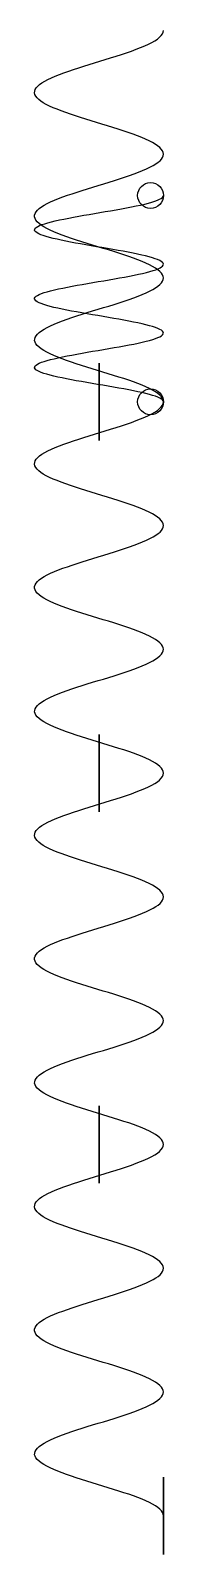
# Model space of a CAD drawing. Header units: centimetres. Extents: x -1.6 to 1.6, y -28.4 to 9.1.
import ezdxf

# ---------------------------------------------------------------- set-up
doc = ezdxf.new("R2010")
doc.units = ezdxf.units.CM
doc.header["$MEASUREMENT"] = 0
doc.layers.add('Spring v7_Sketch6', color=7, linetype='Continuous')
doc.layers.add('Spring v7_Sketch8', color=7, linetype='Continuous')

msp = doc.modelspace()

# ---------------------------------------------------------------- linework, layer by layer
at = {"layer": 'Spring v7_Sketch6'}
for centre in [(1.27, 5.08), (1.27, 0)]:
    msp.add_circle(centre, 0.318, dxfattribs=at)
msp.add_open_spline([(1.587, 0), (1.587, 0.06, -0.356), (1.464, 0.121, -0.71), (1.242, 0.181, -0.988), (1.021, 0.241, -1.267), (0.704, 0.302, -1.467), (0.357, 0.362, -1.547), (0.011, 0.422, -1.627), (-0.361, 0.483, -1.586), (-0.682, 0.543, -1.433), (-1.003, 0.603, -1.281), (-1.269, 0.664, -1.017), (-1.425, 0.724, -0.699), (-1.582, 0.784, -0.38), (-1.627, 0.844, -0.008), (-1.551, 0.905, 0.338), (-1.475, 0.965, 0.685), (-1.28, 1.025, 1.004), (-1.005, 1.085, 1.229), (-0.731, 1.145, 1.453), (-0.38, 1.206, 1.582), (-0.025, 1.266, 1.587), (0.329, 1.326, 1.593), (0.684, 1.386, 1.476), (0.965, 1.446, 1.26), (1.246, 1.506, 1.045), (1.452, 1.566, 0.733), (1.539, 1.626, 0.39), (1.626, 1.687, 0.047), (1.594, 1.747, -0.325), (1.449, 1.807, -0.649), (1.304, 1.867, -0.971), (1.049, 1.927, -1.243), (0.735, 1.987, -1.407), (0.421, 2.047, -1.571), (0.052, 2.107, -1.626), (-0.295, 2.167, -1.56), (-0.646, 2.228, -1.493), (-0.973, 2.288, -1.304), (-1.206, 2.349, -1.033), (-1.437, 2.41, -0.762), (-1.574, 2.47, -0.412), (-1.587, 2.531, -0.056), (-1.599, 2.591, 0.3), (-1.488, 2.651, 0.658), (-1.276, 2.712, 0.944), (-1.065, 2.772, 1.23), (-0.755, 2.832, 1.441), (-0.412, 2.893, 1.533), (-0.069, 2.953, 1.625), (0.304, 3.013, 1.598), (0.63, 3.073, 1.457), (0.955, 3.133, 1.317), (1.231, 3.194, 1.064), (1.398, 3.254, 0.751), (1.566, 3.314, 0.439), (1.625, 3.374, 0.07), (1.563, 3.434, -0.278), (1.501, 3.494, -0.627), (1.318, 3.554, -0.952), (1.054, 3.614, -1.187), (0.785, 3.675, -1.426), (0.432, 3.737, -1.569), (0.073, 3.798, -1.586), (-0.282, 3.858, -1.602), (-0.642, 3.918, -1.495), (-0.93, 3.979, -1.286), (-1.218, 4.039, -1.078), (-1.432, 4.099, -0.771), (-1.528, 4.159, -0.43), (-1.624, 4.22, -0.089), (-1.601, 4.28, 0.284), (-1.465, 4.34, 0.611), (-1.325, 4.402, 0.947), (-1.066, 4.463, 1.231), (-0.746, 4.525, 1.401), (-0.432, 4.585, 1.568), (-0.062, 4.645, 1.625), (0.287, 4.706, 1.561), (0.648, 4.768, 1.495), (0.985, 4.83, 1.298), (1.22, 4.893, 1.016), (1.455, 4.955, 0.734), (1.587, 5.018, 0.368), (1.587, 5.08)], degree=3, knots=[0, 0, 0, 0, 0.672069, 0.672069, 0.672069, 1.343727, 1.343727, 1.343727, 2.014987, 2.014987, 2.014987, 2.685867, 2.685867, 2.685867, 3.356382, 3.356382, 3.356382, 4.026547, 4.026547, 4.026547, 4.696377, 4.696377, 4.696377, 5.365889, 5.365889, 5.365889, 6.035096, 6.035096, 6.035096, 6.704014, 6.704014, 6.704014, 7.372659, 7.372659, 7.372659, 8.041044, 8.041044, 8.041044, 8.716576, 8.716576, 8.716576, 9.389565, 9.389565, 9.389565, 10.061679, 10.061679, 10.061679, 10.73298, 10.73298, 10.73298, 11.403532, 11.403532, 11.403532, 12.073396, 12.073396, 12.073396, 12.742634, 12.742634, 12.742634, 13.411306, 13.411306, 13.411306, 14.091087, 14.091087, 14.091087, 14.763272, 14.763272, 14.763272, 15.433884, 15.433884, 15.433884, 16.103171, 16.103171, 16.103171, 16.789767, 16.789767, 16.789767, 17.460451, 17.460451, 17.460451, 18.155004, 18.155004, 18.155004, 18.849556, 18.849556, 18.849556, 18.849556], dxfattribs=at)
msp.add_open_spline([(1.587, 0), (1.587, 0.06, -0.356), (1.464, 0.121, -0.71), (1.242, 0.181, -0.988), (1.021, 0.241, -1.267), (0.704, 0.302, -1.467), (0.357, 0.362, -1.547), (0.011, 0.422, -1.627), (-0.361, 0.483, -1.586), (-0.682, 0.543, -1.433), (-1.003, 0.603, -1.281), (-1.269, 0.664, -1.017), (-1.425, 0.724, -0.699), (-1.582, 0.784, -0.38), (-1.627, 0.844, -0.008), (-1.551, 0.905, 0.338), (-1.475, 0.965, 0.685), (-1.28, 1.025, 1.004), (-1.005, 1.085, 1.229), (-0.731, 1.145, 1.453), (-0.38, 1.206, 1.582), (-0.025, 1.266, 1.587), (0.329, 1.326, 1.593), (0.684, 1.386, 1.476), (0.965, 1.446, 1.26), (1.246, 1.506, 1.045), (1.452, 1.566, 0.733), (1.539, 1.626, 0.39), (1.626, 1.687, 0.047), (1.594, 1.747, -0.325), (1.449, 1.807, -0.649), (1.304, 1.867, -0.971), (1.049, 1.927, -1.243), (0.735, 1.987, -1.407), (0.421, 2.047, -1.571), (0.052, 2.107, -1.626), (-0.295, 2.167, -1.56), (-0.646, 2.228, -1.493), (-0.973, 2.288, -1.304), (-1.206, 2.349, -1.033), (-1.437, 2.41, -0.762), (-1.574, 2.47, -0.412), (-1.587, 2.531, -0.056), (-1.599, 2.591, 0.3), (-1.488, 2.651, 0.658), (-1.276, 2.712, 0.944), (-1.065, 2.772, 1.23), (-0.755, 2.832, 1.441), (-0.412, 2.893, 1.533), (-0.069, 2.953, 1.625), (0.304, 3.013, 1.598), (0.63, 3.073, 1.457), (0.955, 3.133, 1.317), (1.231, 3.194, 1.064), (1.398, 3.254, 0.751), (1.566, 3.314, 0.439), (1.625, 3.374, 0.07), (1.563, 3.434, -0.278), (1.501, 3.494, -0.627), (1.318, 3.554, -0.952), (1.054, 3.614, -1.187), (0.785, 3.675, -1.426), (0.432, 3.737, -1.569), (0.073, 3.798, -1.586), (-0.282, 3.858, -1.602), (-0.642, 3.918, -1.495), (-0.93, 3.979, -1.286), (-1.218, 4.039, -1.078), (-1.432, 4.099, -0.771), (-1.528, 4.159, -0.43), (-1.624, 4.22, -0.089), (-1.601, 4.28, 0.284), (-1.465, 4.34, 0.611), (-1.325, 4.402, 0.947), (-1.066, 4.463, 1.231), (-0.746, 4.525, 1.401), (-0.432, 4.585, 1.568), (-0.062, 4.645, 1.625), (0.287, 4.706, 1.561), (0.648, 4.768, 1.495), (0.985, 4.83, 1.298), (1.22, 4.893, 1.016), (1.455, 4.955, 0.734), (1.587, 5.018, 0.368), (1.587, 5.08)], degree=3, knots=[0, 0, 0, 0, 0.672069, 0.672069, 0.672069, 1.343727, 1.343727, 1.343727, 2.014987, 2.014987, 2.014987, 2.685867, 2.685867, 2.685867, 3.356382, 3.356382, 3.356382, 4.026547, 4.026547, 4.026547, 4.696377, 4.696377, 4.696377, 5.365889, 5.365889, 5.365889, 6.035096, 6.035096, 6.035096, 6.704014, 6.704014, 6.704014, 7.372659, 7.372659, 7.372659, 8.041044, 8.041044, 8.041044, 8.716576, 8.716576, 8.716576, 9.389565, 9.389565, 9.389565, 10.061679, 10.061679, 10.061679, 10.73298, 10.73298, 10.73298, 11.403532, 11.403532, 11.403532, 12.073396, 12.073396, 12.073396, 12.742634, 12.742634, 12.742634, 13.411306, 13.411306, 13.411306, 14.091087, 14.091087, 14.091087, 14.763272, 14.763272, 14.763272, 15.433884, 15.433884, 15.433884, 16.103171, 16.103171, 16.103171, 16.789767, 16.789767, 16.789767, 17.460451, 17.460451, 17.460451, 18.155004, 18.155004, 18.155004, 18.849556, 18.849556, 18.849556, 18.849556], dxfattribs=at)
msp.add_open_spline([(1.587, 0), (1.587, 0.06, -0.356), (1.464, 0.121, -0.71), (1.242, 0.181, -0.988), (1.021, 0.241, -1.267), (0.704, 0.302, -1.467), (0.357, 0.362, -1.547), (0.011, 0.422, -1.627), (-0.361, 0.483, -1.586), (-0.682, 0.543, -1.433), (-1.003, 0.603, -1.281), (-1.269, 0.664, -1.017), (-1.425, 0.724, -0.699), (-1.582, 0.784, -0.38), (-1.627, 0.844, -0.008), (-1.551, 0.905, 0.338), (-1.475, 0.965, 0.685), (-1.28, 1.025, 1.004), (-1.005, 1.085, 1.229), (-0.731, 1.145, 1.453), (-0.38, 1.206, 1.582), (-0.025, 1.266, 1.587), (0.329, 1.326, 1.593), (0.684, 1.386, 1.476), (0.965, 1.446, 1.26), (1.246, 1.506, 1.045), (1.452, 1.566, 0.733), (1.539, 1.626, 0.39), (1.626, 1.687, 0.047), (1.594, 1.747, -0.325), (1.449, 1.807, -0.649), (1.304, 1.867, -0.971), (1.049, 1.927, -1.243), (0.735, 1.987, -1.407), (0.421, 2.047, -1.571), (0.052, 2.107, -1.626), (-0.295, 2.167, -1.56), (-0.646, 2.228, -1.493), (-0.973, 2.288, -1.304), (-1.206, 2.349, -1.033), (-1.437, 2.41, -0.762), (-1.574, 2.47, -0.412), (-1.587, 2.531, -0.056), (-1.599, 2.591, 0.3), (-1.488, 2.651, 0.658), (-1.276, 2.712, 0.944), (-1.065, 2.772, 1.23), (-0.755, 2.832, 1.441), (-0.412, 2.893, 1.533), (-0.069, 2.953, 1.625), (0.304, 3.013, 1.598), (0.63, 3.073, 1.457), (0.955, 3.133, 1.317), (1.231, 3.194, 1.064), (1.398, 3.254, 0.751), (1.566, 3.314, 0.439), (1.625, 3.374, 0.07), (1.563, 3.434, -0.278), (1.501, 3.494, -0.627), (1.318, 3.554, -0.952), (1.054, 3.614, -1.187), (0.785, 3.675, -1.426), (0.432, 3.737, -1.569), (0.073, 3.798, -1.586), (-0.282, 3.858, -1.602), (-0.642, 3.918, -1.495), (-0.93, 3.979, -1.286), (-1.218, 4.039, -1.078), (-1.432, 4.099, -0.771), (-1.528, 4.159, -0.43), (-1.624, 4.22, -0.089), (-1.601, 4.28, 0.284), (-1.465, 4.34, 0.611), (-1.325, 4.402, 0.947), (-1.066, 4.463, 1.231), (-0.746, 4.525, 1.401), (-0.432, 4.585, 1.568), (-0.062, 4.645, 1.625), (0.287, 4.706, 1.561), (0.648, 4.768, 1.495), (0.985, 4.83, 1.298), (1.22, 4.893, 1.016), (1.455, 4.955, 0.734), (1.587, 5.018, 0.368), (1.587, 5.08)], degree=3, knots=[0, 0, 0, 0, 0.672069, 0.672069, 0.672069, 1.343727, 1.343727, 1.343727, 2.014987, 2.014987, 2.014987, 2.685867, 2.685867, 2.685867, 3.356382, 3.356382, 3.356382, 4.026547, 4.026547, 4.026547, 4.696377, 4.696377, 4.696377, 5.365889, 5.365889, 5.365889, 6.035096, 6.035096, 6.035096, 6.704014, 6.704014, 6.704014, 7.372659, 7.372659, 7.372659, 8.041044, 8.041044, 8.041044, 8.716576, 8.716576, 8.716576, 9.389565, 9.389565, 9.389565, 10.061679, 10.061679, 10.061679, 10.73298, 10.73298, 10.73298, 11.403532, 11.403532, 11.403532, 12.073396, 12.073396, 12.073396, 12.742634, 12.742634, 12.742634, 13.411306, 13.411306, 13.411306, 14.091087, 14.091087, 14.091087, 14.763272, 14.763272, 14.763272, 15.433884, 15.433884, 15.433884, 16.103171, 16.103171, 16.103171, 16.789767, 16.789767, 16.789767, 17.460451, 17.460451, 17.460451, 18.155004, 18.155004, 18.155004, 18.849556, 18.849556, 18.849556, 18.849556], dxfattribs=at)
msp.add_point((0, 0), dxfattribs=at)
at = {"layer": 'Spring v7_Sketch8', "extrusion": (1, 0, 0)}
for centre in [(0, 0), (-9.144, 0), (-18.288, 0), (-27.432, 0, 1.587)]:
    msp.add_circle(centre, 0.952, dxfattribs=at)
at = {"layer": 'Spring v7_Sketch8'}
for points in [[(1.587, 0), (1.587, 0.109, -0.356), (1.464, 0.217, -0.71), (1.242, 0.326, -0.988), (1.021, 0.435, -1.267), (0.704, 0.543, -1.467), (0.357, 0.652, -1.547), (0.011, 0.76, -1.627), (-0.361, 0.869, -1.586), (-0.682, 0.977, -1.433), (-1.003, 1.086, -1.281), (-1.269, 1.194, -1.017), (-1.425, 1.303, -0.699), (-1.582, 1.411, -0.38), (-1.627, 1.52, -0.008), (-1.551, 1.628, 0.338), (-1.475, 1.737, 0.685), (-1.28, 1.845, 1.004), (-1.005, 1.953, 1.229), (-0.731, 2.062, 1.453), (-0.38, 2.17, 1.582), (-0.025, 2.278, 1.587), (0.329, 2.386, 1.593), (0.684, 2.495, 1.476), (0.965, 2.603, 1.26), (1.246, 2.711, 1.045), (1.452, 2.819, 0.733), (1.539, 2.928, 0.39), (1.626, 3.036, 0.047), (1.594, 3.144, -0.325), (1.449, 3.252, -0.649), (1.304, 3.36, -0.971), (1.049, 3.468, -1.243), (0.735, 3.577, -1.407), (0.421, 3.685, -1.571), (0.052, 3.793, -1.626), (-0.295, 3.901, -1.56), (-0.646, 4.01, -1.493), (-0.973, 4.119, -1.304), (-1.206, 4.228, -1.033), (-1.437, 4.337, -0.762), (-1.574, 4.446, -0.412), (-1.587, 4.555, -0.056), (-1.599, 4.664, 0.3), (-1.488, 4.772, 0.658), (-1.276, 4.881, 0.944), (-1.065, 4.99, 1.23), (-0.755, 5.098, 1.441), (-0.412, 5.207, 1.533), (-0.069, 5.315, 1.625), (0.304, 5.423, 1.598), (0.63, 5.532, 1.457), (0.955, 5.64, 1.317), (1.231, 5.749, 1.064), (1.398, 5.857, 0.751), (1.566, 5.965, 0.439), (1.625, 6.073, 0.07), (1.563, 6.182, -0.278), (1.501, 6.29, -0.627), (1.318, 6.398, -0.952), (1.054, 6.506, -1.187), (0.785, 6.616, -1.426), (0.432, 6.726, -1.569), (0.073, 6.836, -1.586), (-0.282, 6.944, -1.602), (-0.642, 7.053, -1.495), (-0.93, 7.162, -1.286), (-1.218, 7.27, -1.078), (-1.432, 7.379, -0.771), (-1.528, 7.487, -0.43), (-1.624, 7.595, -0.089), (-1.601, 7.703, 0.284), (-1.465, 7.812, 0.611), (-1.325, 7.923, 0.947), (-1.066, 8.034, 1.231), (-0.746, 8.145, 1.401), (-0.432, 8.253, 1.568), (-0.062, 8.362, 1.625), (0.287, 8.47, 1.561), (0.648, 8.582, 1.495), (0.985, 8.695, 1.298), (1.22, 8.807, 1.016), (1.455, 8.919, 0.734), (1.587, 9.032, 0.368), (1.587, 9.144)], [(1.587, -9.144), (1.587, -9.035, -0.356), (1.464, -8.927, -0.71), (1.242, -8.818, -0.988), (1.021, -8.709, -1.267), (0.704, -8.601, -1.467), (0.357, -8.492, -1.547), (0.011, -8.384, -1.627), (-0.361, -8.275, -1.586), (-0.682, -8.167, -1.433), (-1.003, -8.058, -1.281), (-1.269, -7.95, -1.017), (-1.425, -7.841, -0.699), (-1.582, -7.733, -0.38), (-1.627, -7.624, -0.008), (-1.551, -7.516, 0.338), (-1.475, -7.407, 0.685), (-1.28, -7.299, 1.004), (-1.005, -7.191, 1.229), (-0.731, -7.082, 1.453), (-0.38, -6.974, 1.582), (-0.025, -6.866, 1.587), (0.329, -6.758, 1.593), (0.684, -6.649, 1.476), (0.965, -6.541, 1.26), (1.246, -6.433, 1.045), (1.452, -6.325, 0.733), (1.539, -6.216, 0.39), (1.626, -6.108, 0.047), (1.594, -6, -0.325), (1.449, -5.892, -0.649), (1.304, -5.784, -0.971), (1.049, -5.676, -1.243), (0.735, -5.567, -1.407), (0.421, -5.459, -1.571), (0.052, -5.351, -1.626), (-0.295, -5.243, -1.56), (-0.646, -5.134, -1.493), (-0.973, -5.025, -1.304), (-1.206, -4.916, -1.033), (-1.437, -4.807, -0.762), (-1.574, -4.698, -0.412), (-1.587, -4.589, -0.056), (-1.599, -4.48, 0.3), (-1.488, -4.372, 0.658), (-1.276, -4.263, 0.944), (-1.065, -4.154, 1.23), (-0.755, -4.046, 1.441), (-0.412, -3.937, 1.533), (-0.069, -3.829, 1.625), (0.304, -3.721, 1.598), (0.63, -3.612, 1.457), (0.955, -3.504, 1.317), (1.231, -3.395, 1.064), (1.398, -3.287, 0.751), (1.566, -3.179, 0.439), (1.625, -3.071, 0.07), (1.563, -2.962, -0.278), (1.501, -2.854, -0.627), (1.318, -2.746, -0.952), (1.054, -2.638, -1.187), (0.785, -2.528, -1.426), (0.432, -2.418, -1.569), (0.073, -2.308, -1.586), (-0.282, -2.2, -1.602), (-0.642, -2.091, -1.495), (-0.93, -1.982, -1.286), (-1.218, -1.874, -1.078), (-1.432, -1.765, -0.771), (-1.528, -1.657, -0.43), (-1.624, -1.549, -0.089), (-1.601, -1.441, 0.284), (-1.465, -1.332, 0.611), (-1.325, -1.221, 0.947), (-1.066, -1.11, 1.231), (-0.746, -0.999, 1.401), (-0.432, -0.891, 1.568), (-0.062, -0.782, 1.625), (0.287, -0.674, 1.561), (0.648, -0.562, 1.495), (0.985, -0.449, 1.298), (1.22, -0.337, 1.016), (1.455, -0.225, 0.734), (1.587, -0.112, 0.368), (1.587, 0)], [(1.587, -18.288), (1.587, -18.179, -0.356), (1.464, -18.071, -0.71), (1.242, -17.962, -0.988), (1.021, -17.853, -1.267), (0.704, -17.745, -1.467), (0.357, -17.636, -1.547), (0.011, -17.528, -1.627), (-0.361, -17.419, -1.586), (-0.682, -17.311, -1.433), (-1.003, -17.202, -1.281), (-1.269, -17.094, -1.017), (-1.425, -16.985, -0.699), (-1.582, -16.877, -0.38), (-1.627, -16.768, -0.008), (-1.551, -16.66, 0.338), (-1.475, -16.551, 0.685), (-1.28, -16.443, 1.004), (-1.005, -16.335, 1.229), (-0.731, -16.226, 1.453), (-0.38, -16.118, 1.582), (-0.025, -16.01, 1.587), (0.329, -15.902, 1.593), (0.684, -15.793, 1.476), (0.965, -15.685, 1.26), (1.246, -15.577, 1.045), (1.452, -15.469, 0.733), (1.539, -15.36, 0.39), (1.626, -15.252, 0.047), (1.594, -15.144, -0.325), (1.449, -15.036, -0.649), (1.304, -14.928, -0.971), (1.049, -14.82, -1.243), (0.735, -14.711, -1.407), (0.421, -14.603, -1.571), (0.052, -14.495, -1.626), (-0.295, -14.387, -1.56), (-0.646, -14.278, -1.493), (-0.973, -14.169, -1.304), (-1.206, -14.06, -1.033), (-1.437, -13.951, -0.762), (-1.574, -13.842, -0.412), (-1.587, -13.733, -0.056), (-1.599, -13.624, 0.3), (-1.488, -13.516, 0.658), (-1.276, -13.407, 0.944), (-1.065, -13.298, 1.23), (-0.755, -13.19, 1.441), (-0.412, -13.081, 1.533), (-0.069, -12.973, 1.625), (0.304, -12.865, 1.598), (0.63, -12.756, 1.457), (0.955, -12.648, 1.317), (1.231, -12.539, 1.064), (1.398, -12.431, 0.751), (1.566, -12.323, 0.439), (1.625, -12.215, 0.07), (1.563, -12.106, -0.278), (1.501, -11.998, -0.627), (1.318, -11.89, -0.952), (1.054, -11.782, -1.187), (0.785, -11.672, -1.426), (0.432, -11.562, -1.569), (0.073, -11.452, -1.586), (-0.282, -11.344, -1.602), (-0.642, -11.235, -1.495), (-0.93, -11.126, -1.286), (-1.218, -11.018, -1.078), (-1.432, -10.909, -0.771), (-1.528, -10.801, -0.43), (-1.624, -10.693, -0.089), (-1.601, -10.585, 0.284), (-1.465, -10.476, 0.611), (-1.325, -10.365, 0.947), (-1.066, -10.254, 1.231), (-0.746, -10.143, 1.401), (-0.432, -10.035, 1.568), (-0.062, -9.926, 1.625), (0.287, -9.818, 1.561), (0.648, -9.706, 1.495), (0.985, -9.593, 1.298), (1.22, -9.481, 1.016), (1.455, -9.369, 0.734), (1.587, -9.256, 0.368), (1.587, -9.144)], [(1.587, -27.432), (1.587, -27.323, -0.356), (1.464, -27.215, -0.71), (1.242, -27.106, -0.988), (1.021, -26.997, -1.267), (0.704, -26.889, -1.467), (0.357, -26.78, -1.547), (0.011, -26.672, -1.627), (-0.361, -26.563, -1.586), (-0.682, -26.455, -1.433), (-1.003, -26.346, -1.281), (-1.269, -26.238, -1.017), (-1.425, -26.129, -0.699), (-1.582, -26.021, -0.38), (-1.627, -25.912, -0.008), (-1.551, -25.804, 0.338), (-1.475, -25.695, 0.685), (-1.28, -25.587, 1.004), (-1.005, -25.479, 1.229), (-0.731, -25.37, 1.453), (-0.38, -25.262, 1.582), (-0.025, -25.154, 1.587), (0.329, -25.046, 1.593), (0.684, -24.937, 1.476), (0.965, -24.829, 1.26), (1.246, -24.721, 1.045), (1.452, -24.613, 0.733), (1.539, -24.504, 0.39), (1.626, -24.396, 0.047), (1.594, -24.288, -0.325), (1.449, -24.18, -0.649), (1.304, -24.072, -0.971), (1.049, -23.964, -1.243), (0.735, -23.855, -1.407), (0.421, -23.747, -1.571), (0.052, -23.639, -1.626), (-0.295, -23.531, -1.56), (-0.646, -23.422, -1.493), (-0.973, -23.313, -1.304), (-1.206, -23.204, -1.033), (-1.437, -23.095, -0.762), (-1.574, -22.986, -0.412), (-1.587, -22.877, -0.056), (-1.599, -22.768, 0.3), (-1.488, -22.66, 0.658), (-1.276, -22.551, 0.944), (-1.065, -22.442, 1.23), (-0.755, -22.334, 1.441), (-0.412, -22.225, 1.533), (-0.069, -22.117, 1.625), (0.304, -22.009, 1.598), (0.63, -21.9, 1.457), (0.955, -21.792, 1.317), (1.231, -21.683, 1.064), (1.398, -21.575, 0.751), (1.566, -21.467, 0.439), (1.625, -21.359, 0.07), (1.563, -21.25, -0.278), (1.501, -21.142, -0.627), (1.318, -21.034, -0.952), (1.054, -20.926, -1.187), (0.785, -20.816, -1.426), (0.432, -20.706, -1.569), (0.073, -20.596, -1.586), (-0.282, -20.488, -1.602), (-0.642, -20.379, -1.495), (-0.93, -20.27, -1.286), (-1.218, -20.162, -1.078), (-1.432, -20.053, -0.771), (-1.528, -19.945, -0.43), (-1.624, -19.837, -0.089), (-1.601, -19.729, 0.284), (-1.465, -19.62, 0.611), (-1.325, -19.509, 0.947), (-1.066, -19.398, 1.231), (-0.746, -19.287, 1.401), (-0.432, -19.179, 1.568), (-0.062, -19.07, 1.625), (0.287, -18.962, 1.561), (0.648, -18.85, 1.495), (0.985, -18.737, 1.298), (1.22, -18.625, 1.016), (1.455, -18.513, 0.734), (1.587, -18.4, 0.368), (1.587, -18.288)]]:
    msp.add_open_spline(points, degree=3, knots=[0, 0, 0, 0, 0.672069, 0.672069, 0.672069, 1.343727, 1.343727, 1.343727, 2.014987, 2.014987, 2.014987, 2.685867, 2.685867, 2.685867, 3.356382, 3.356382, 3.356382, 4.026547, 4.026547, 4.026547, 4.696377, 4.696377, 4.696377, 5.365889, 5.365889, 5.365889, 6.035096, 6.035096, 6.035096, 6.704014, 6.704014, 6.704014, 7.372659, 7.372659, 7.372659, 8.041044, 8.041044, 8.041044, 8.716576, 8.716576, 8.716576, 9.389565, 9.389565, 9.389565, 10.061679, 10.061679, 10.061679, 10.73298, 10.73298, 10.73298, 11.403532, 11.403532, 11.403532, 12.073396, 12.073396, 12.073396, 12.742634, 12.742634, 12.742634, 13.411306, 13.411306, 13.411306, 14.091087, 14.091087, 14.091087, 14.763272, 14.763272, 14.763272, 15.433884, 15.433884, 15.433884, 16.103171, 16.103171, 16.103171, 16.789767, 16.789767, 16.789767, 17.460451, 17.460451, 17.460451, 18.155004, 18.155004, 18.155004, 18.849556, 18.849556, 18.849556, 18.849556], dxfattribs=at)
msp.add_point((0, 0), dxfattribs=at)

doc.saveas('drawing.dxf')
